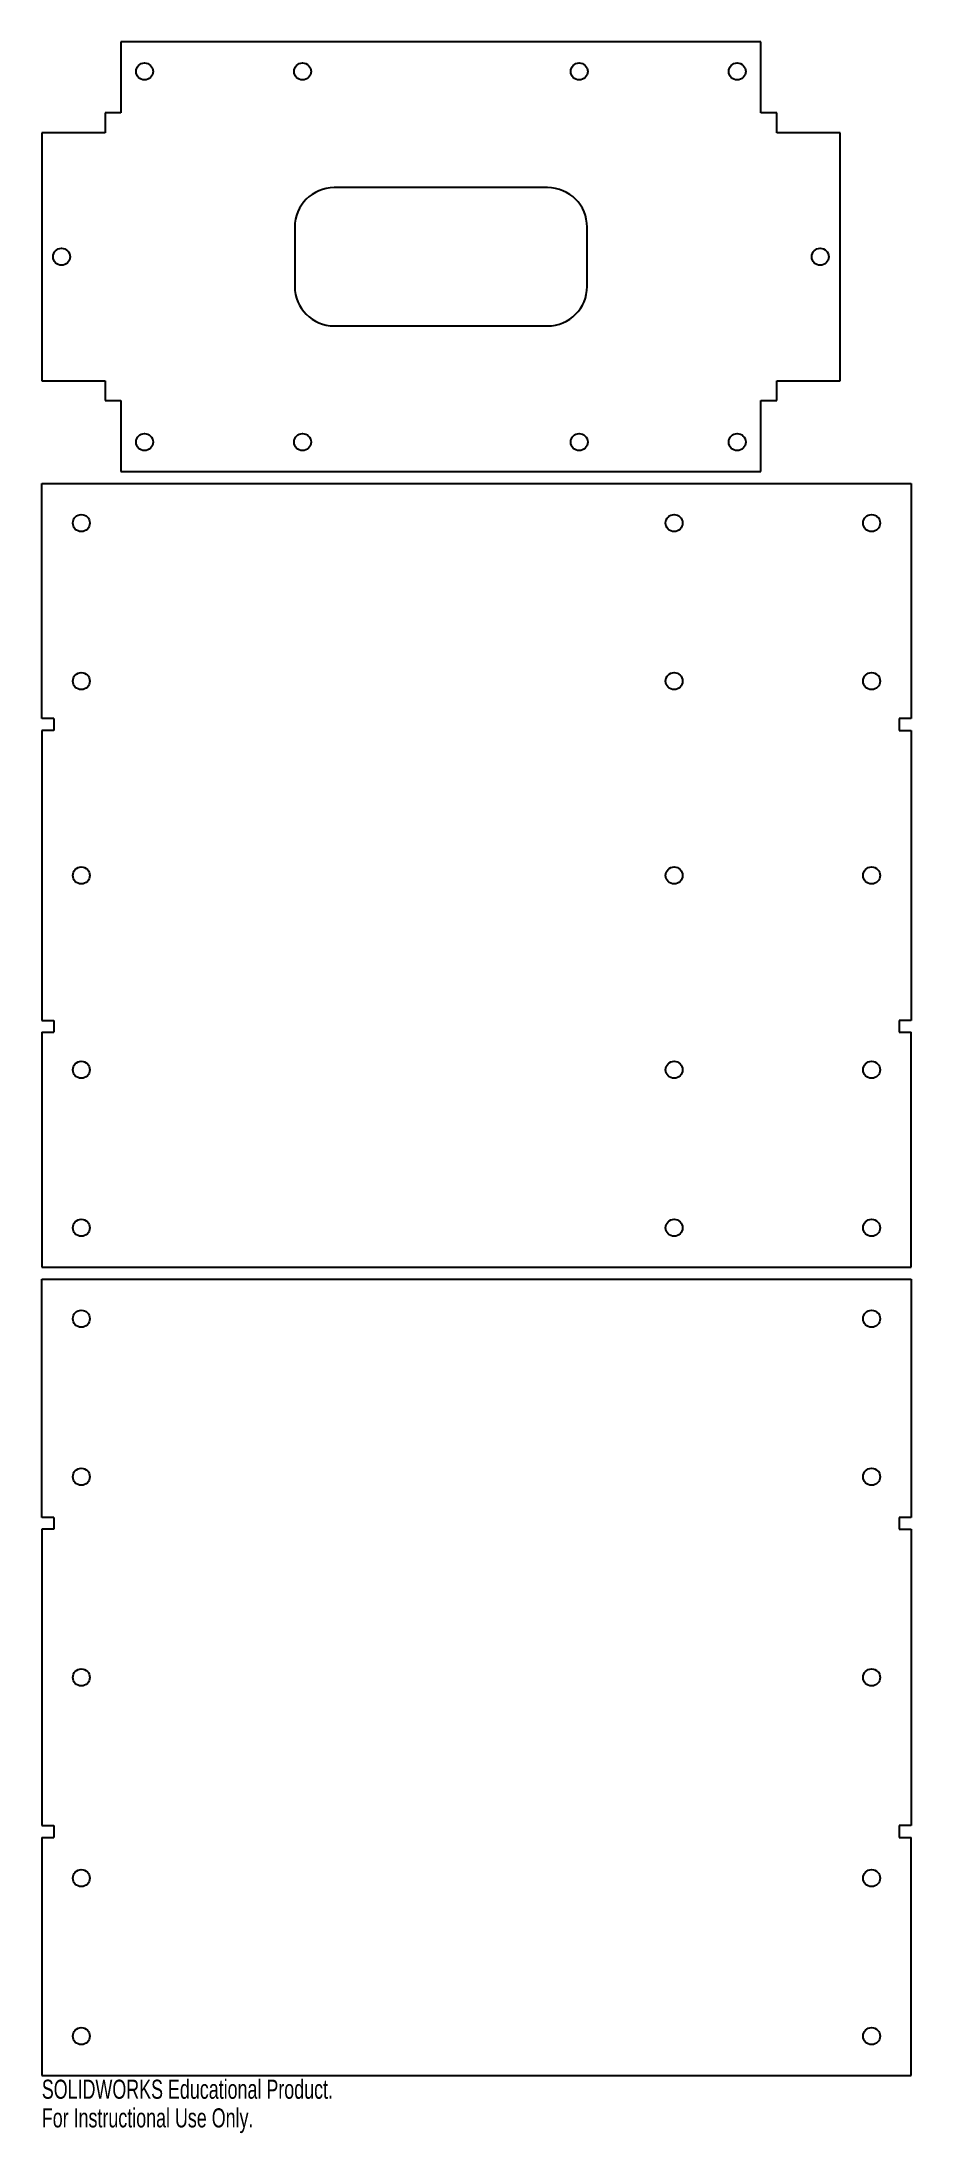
# Model space of a CAD drawing. Header units: millimetres. Extents: x -33 to 187, y -311 to 218.
import ezdxf

# ---------------------------------------------------------------- set-up
doc = ezdxf.new("R2010")
doc.units = ezdxf.units.MM
doc.styles.add('SLDTEXTSTYLE0', font='TXT', dxfattribs={"width": 0.7})

msp = doc.modelspace()

# ---------------------------------------------------------------- linework, layer by layer
at = {"color": 7, "linetype": 'Continuous', "lineweight": 25}
for p, q in [((-12.74, 218.4), (-12.74, 200.4)), ((149.26, 218.4), (-12.74, 218.4)), ((149.26, 200.4), (149.26, 218.4)), ((-16.74, 200.4), (-16.74, 195.4)), ((-12.74, 200.4), (-16.74, 200.4)), ((153.26, 200.4), (149.26, 200.4)), ((153.26, 195.4), (153.26, 200.4)), ((-32.74, 195.4), (-32.74, 132.6)), ((-16.74, 195.4), (-32.74, 195.4)), ((169.26, 195.4), (153.26, 195.4)), ((169.26, 132.6), (169.26, 195.4)), ((95.26, 181.5), (41.26, 181.5)), ((31.26, 171.5), (31.26, 156.5)), ((105.26, 156.5), (105.26, 171.5)), ((41.26, 146.5), (95.26, 146.5)), ((-32.74, 132.6), (-16.74, 132.6)), ((-16.74, 132.6), (-16.74, 127.6)), ((153.26, 132.6), (169.26, 132.6)), ((153.26, 127.6), (153.26, 132.6)), ((-16.74, 127.6), (-12.74, 127.6)), ((-12.74, 127.6), (-12.74, 109.6)), ((149.26, 127.6), (153.26, 127.6)), ((149.26, 109.6), (149.26, 127.6)), ((-32.74, 47.1), (-32.74, 106.6)), ((-32.74, 106.6), (187.26, 106.6)), ((-12.74, 109.6), (149.26, 109.6)), ((187.26, 106.6), (187.26, 47.1)), ((-29.74, 47.1), (-32.74, 47.1)), ((-32.74, 44.1), (-32.74, -29.3)), ((-29.74, 44.1), (-32.74, 44.1)), ((-29.74, 47.1), (-29.74, 44.1)), ((187.26, 47.1), (184.26, 47.1)), ((184.26, 47.1), (184.26, 44.1)), ((184.26, 44.1), (187.26, 44.1)), ((187.26, 44.1), (187.26, -29.3)), ((-32.74, -29.3), (-29.74, -29.3)), ((-29.74, -29.3), (-29.74, -32.3)), ((187.26, -29.3), (184.26, -29.3)), ((184.26, -29.3), (184.26, -32.3)), ((-32.74, -32.3), (-32.74, -91.8)), ((-32.74, -32.3), (-29.74, -32.3)), ((184.26, -32.3), (187.26, -32.3)), ((187.26, -91.8), (187.26, -32.3)), ((-32.74, -91.8), (187.26, -91.8)), ((-32.74, -155.1), (-32.74, -94.8)), ((-32.74, -94.8), (187.26, -94.8)), ((187.26, -94.8), (187.26, -155.1)), ((-29.74, -155.1), (-32.74, -155.1)), ((-32.74, -158.1), (-32.74, -233.1)), ((-29.74, -158.1), (-32.74, -158.1)), ((-29.74, -155.1), (-29.74, -158.1)), ((187.26, -155.1), (184.26, -155.1)), ((184.26, -155.1), (184.26, -158.1)), ((184.26, -158.1), (187.26, -158.1)), ((187.26, -158.1), (187.26, -233.1)), ((-32.74, -233.1), (-29.74, -233.1)), ((-32.74, -236.1), (-32.74, -296.4)), ((-32.74, -236.1), (-29.74, -236.1)), ((-29.74, -233.1), (-29.74, -236.1)), ((187.26, -233.1), (184.26, -233.1)), ((184.26, -233.1), (184.26, -236.1)), ((184.26, -236.1), (187.26, -236.1)), ((187.26, -296.4), (187.26, -236.1)), ((-32.74, -296.4), (187.26, -296.4))]:
    msp.add_line(p, q, dxfattribs=at)
for centre in [(-6.74, 210.9), (33.26, 210.9), (103.26, 210.9), (143.26, 210.9), (-27.74, 164), (164.26, 164), (-6.74, 117.1), (33.26, 117.1), (103.26, 117.1), (143.26, 117.1), (-22.74, 96.6), (127.26, 96.6), (177.26, 96.6), (-22.74, 56.6), (127.26, 56.6), (177.26, 56.6), (-22.74, 7.4), (127.26, 7.4), (177.26, 7.4), (-22.74, -41.8), (127.26, -41.8), (177.26, -41.8), (-22.74, -81.8), (127.26, -81.8), (177.26, -81.8), (-22.74, -104.8), (177.26, -104.8), (-22.74, -144.8), (177.26, -144.8), (-22.74, -195.6), (177.26, -195.6), (-22.74, -246.4), (177.26, -246.4), (-22.74, -286.4), (177.26, -286.4)]:
    msp.add_circle(centre, 2.15, dxfattribs=at)
for centre, start, end in [((41.26, 171.5), 90, 180), ((95.26, 171.5), 0, 90), ((41.26, 156.5), 180, 270), ((95.26, 156.5), 270, 0)]:
    msp.add_arc(centre, 10, start, end, dxfattribs=at)

# ---------------------------------------------------------------- texts
at = {"color": 7, "linetype": 'Continuous', "char_height": 4.8336, "attachment_point": 1, "style": 'SLDTEXTSTYLE0'}
for s, insert in [('SOLIDWORKS Educational Product.', (-32.74, -297.42)), ('For Instructional Use Only.', (-32.74, -304.67))]:
    msp.add_mtext(s, dxfattribs=dict(at, insert=insert))

doc.saveas('drawing.dxf')
